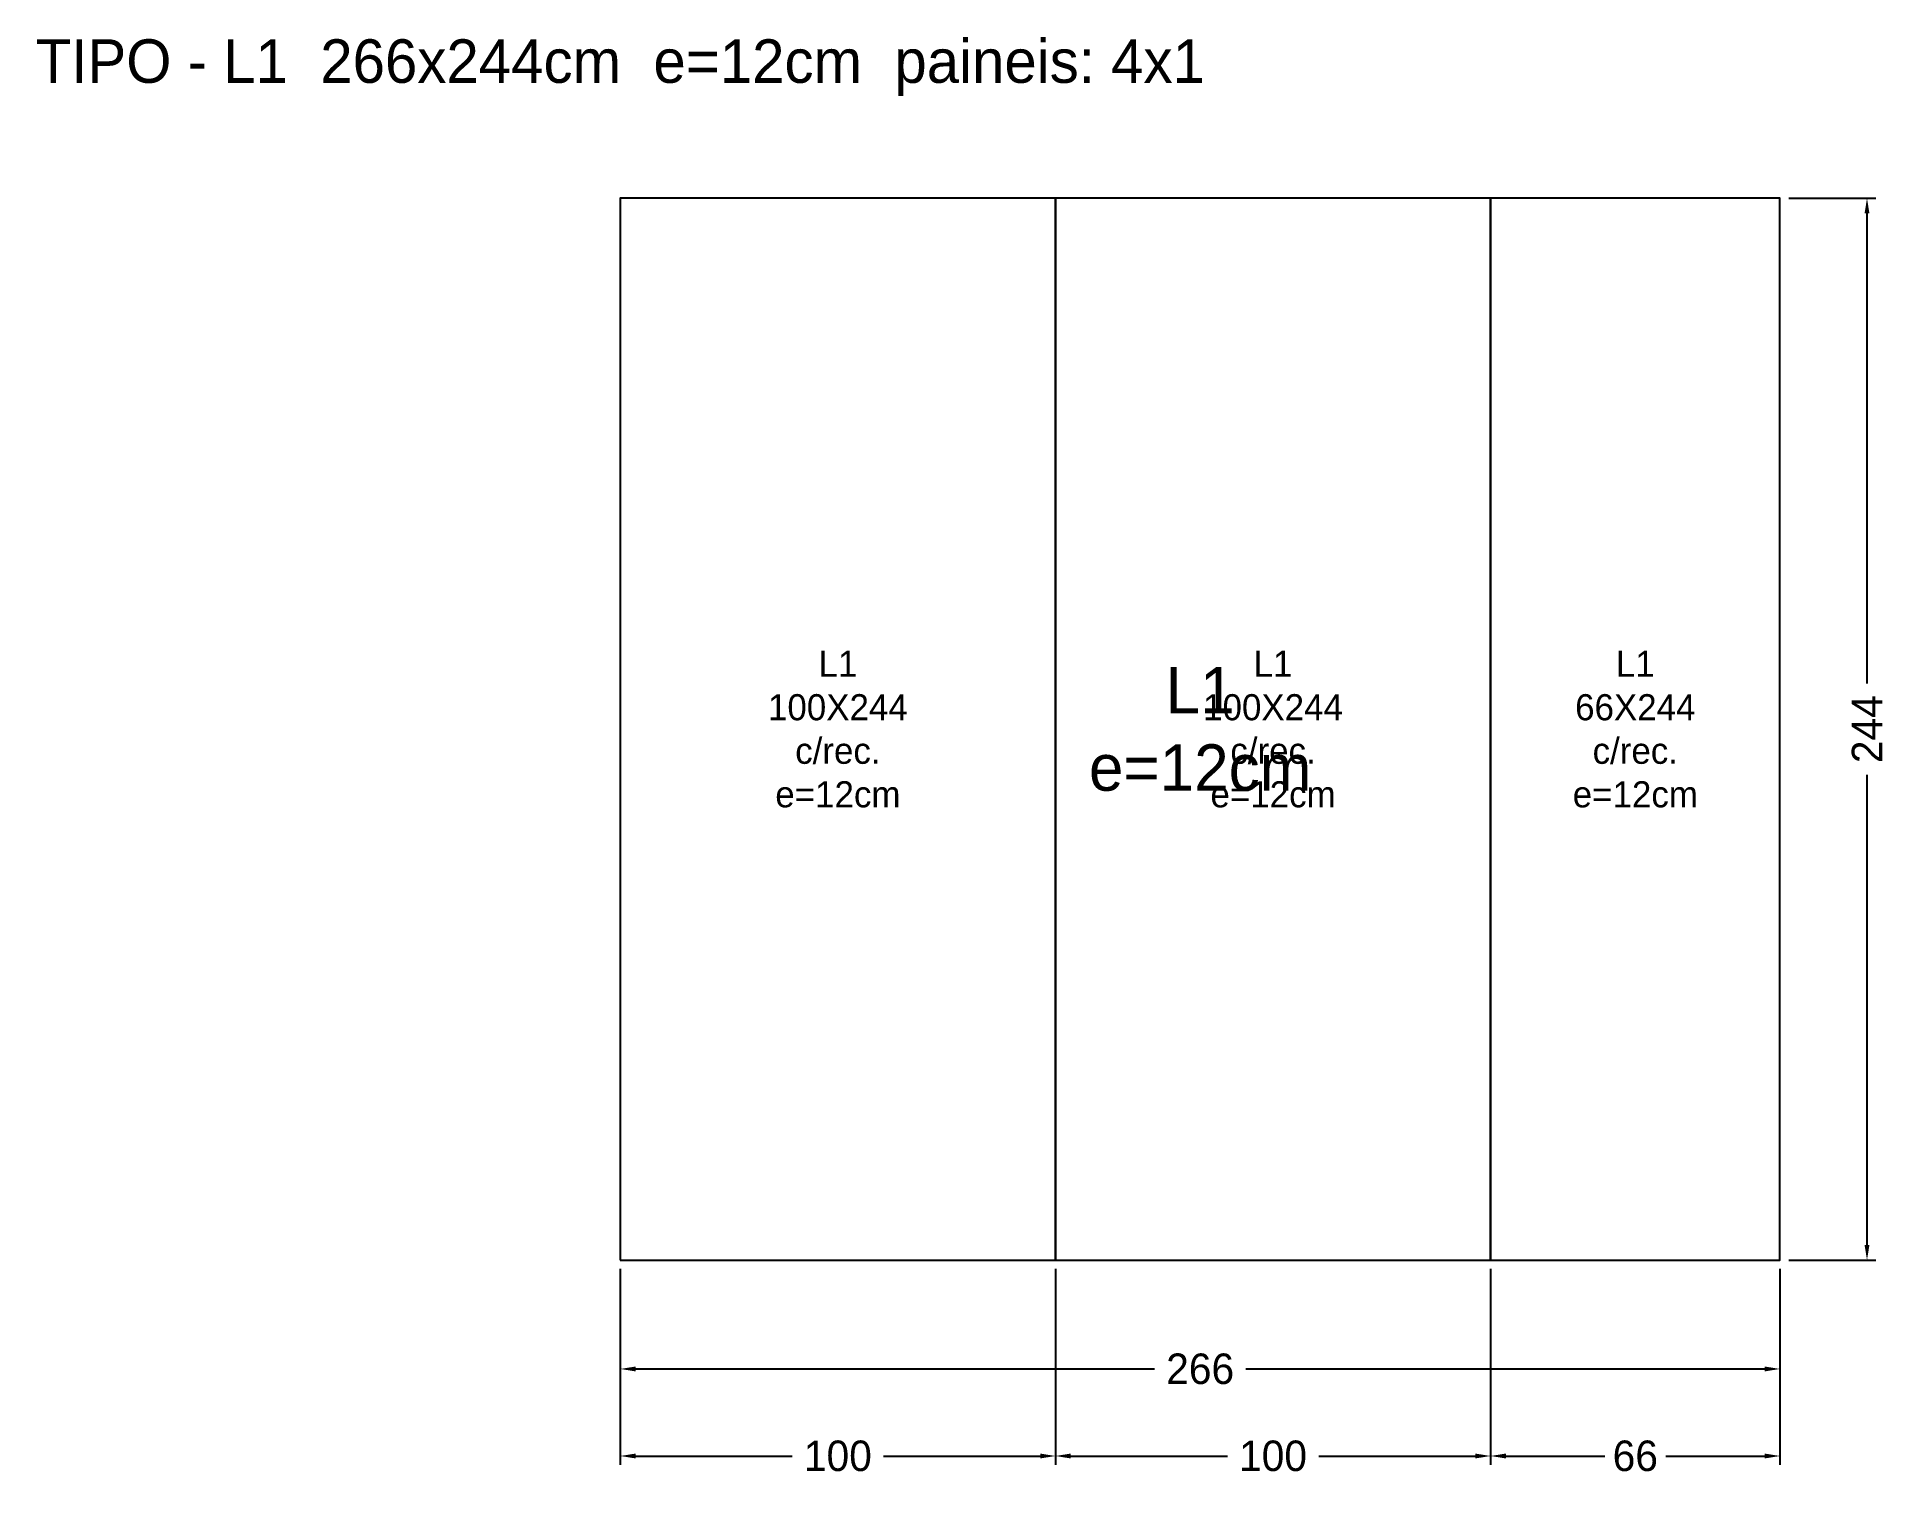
# Model space of a CAD drawing. Header units: metres. Extents: x -134 to 291, y -50 to 281.
import ezdxf

# ---------------------------------------------------------------- set-up
doc = ezdxf.new("R2010")
doc.units = ezdxf.units.M
for name, color, linetype in [('AUX00', 2, 'Continuous'), ('Contorno', 7, 'Continuous'), ('COTA', 3, 'Continuous'), ('NOMENCLATURA', 2, 'Continuous'), ('Paineis', 3, 'Continuous'), ('Texto Secao', 2, 'Continuous')]:
    doc.layers.add(name, color=color, linetype=linetype)
doc.dimstyles.new('COTA_LJ', dxfattribs={"dimtxt": 7, "dimasz": 3.5, "dimexe": 2, "dimexo": 2, "dimgap": 1.5, "dimtad": 1, "dimdec": 1, "dimcen": 2.5, "dimclrd": 3, "dimclre": 3, "dimclrt": 3, "dimazin": 3, "dimtfac": 1, "dimtmove": 0, "dimatfit": 3})

# ---------------------------------------------------------------- blocks, each defined once
blk = doc.blocks.new('_CLOSEDFILLED')
at = {"color": 0, "linetype": 'BYBLOCK'}
blk.add_solid([(-1, 0.16), (0, 0), (-1, -0.16)], dxfattribs=at)
blk = doc.blocks.new('*D1')
at = {"color": 3}
for p, q in [((0, -2), (0, -27)), ((266.5, -2), (266.5, -27)), ((3.5, -25), (122.75, -25)), ((143.75, -25), (263, -25))]:
    blk.add_line(p, q, dxfattribs=at)
at = {"layer": 'Defpoints'}
for p in [(0, 0), (266.5, 0), (0, -25)]:
    blk.add_point(p, dxfattribs=at)
at = {"layer": 'COTA', "color": 3, "xscale": 3.5, "yscale": 3.5, "rotation": 180}
blk.add_blockref('_CLOSEDFILLED', (0, -25), dxfattribs=at)
at = {"layer": 'COTA', "color": 3, "xscale": 3.5, "yscale": 3.5}
blk.add_blockref('_CLOSEDFILLED', (266.5, -25), dxfattribs=at)
at = {"layer": 'COTA', "color": 3, "insert": (133.25, -25), "char_height": 7, "attachment_point": 5}
blk.add_mtext('266', dxfattribs=at)
blk = doc.blocks.new('*D2')
at = {"color": 3}
for p, q in [((268.5, 244), (288.5, 244)), ((286.5, 132.5), (286.5, 240.5)), ((286.5, 3.5), (286.5, 111.5)), ((268.5, 0), (288.5, 0))]:
    blk.add_line(p, q, dxfattribs=at)
at = {"layer": 'Defpoints'}
for p in [(266.5, 244), (266.5, 0), (286.5, 0)]:
    blk.add_point(p, dxfattribs=at)
at = {"layer": 'COTA', "color": 3, "xscale": 3.5, "yscale": 3.5}
for p, rotation in [((286.5, 244), 90), ((286.5, 0), 270)]:
    blk.add_blockref('_CLOSEDFILLED', p, dxfattribs=dict(at, rotation=rotation))
at = {"layer": 'COTA', "color": 3, "insert": (286.5, 122), "char_height": 7, "attachment_point": 5, "rotation": 90}
blk.add_mtext('244', dxfattribs=at)
blk = doc.blocks.new('*D3')
at = {"color": 3}
for p, q in [((0, -2), (0, -47)), ((100, -2), (100, -47)), ((3.5, -45), (39.5, -45)), ((60.5, -45), (96.5, -45))]:
    blk.add_line(p, q, dxfattribs=at)
at = {"layer": 'Defpoints'}
for p in [(0, 0), (100, 0), (0, -45)]:
    blk.add_point(p, dxfattribs=at)
at = {"layer": 'COTA', "color": 3, "xscale": 3.5, "yscale": 3.5, "rotation": 180}
blk.add_blockref('_CLOSEDFILLED', (0, -45), dxfattribs=at)
at = {"layer": 'COTA', "color": 3, "xscale": 3.5, "yscale": 3.5}
blk.add_blockref('_CLOSEDFILLED', (100, -45), dxfattribs=at)
at = {"layer": 'COTA', "color": 3, "insert": (50, -45), "char_height": 7, "attachment_point": 5}
blk.add_mtext('100', dxfattribs=at)
blk = doc.blocks.new('*D4')
at = {"color": 3}
for p, q in [((100, -2), (100, -47)), ((200, -2), (200, -47)), ((103.5, -45), (139.5, -45)), ((160.5, -45), (196.5, -45))]:
    blk.add_line(p, q, dxfattribs=at)
at = {"layer": 'Defpoints'}
for p in [(100, 0), (200, 0), (100, -45)]:
    blk.add_point(p, dxfattribs=at)
at = {"layer": 'COTA', "color": 3, "xscale": 3.5, "yscale": 3.5, "rotation": 180}
blk.add_blockref('_CLOSEDFILLED', (100, -45), dxfattribs=at)
at = {"layer": 'COTA', "color": 3, "xscale": 3.5, "yscale": 3.5}
blk.add_blockref('_CLOSEDFILLED', (200, -45), dxfattribs=at)
at = {"layer": 'COTA', "color": 3, "insert": (150, -45), "char_height": 7, "attachment_point": 5}
blk.add_mtext('100', dxfattribs=at)
blk = doc.blocks.new('*D5')
at = {"color": 3}
for p, q in [((200, -2), (200, -47)), ((266.5, -2), (266.5, -47)), ((203.5, -45), (226.25, -45)), ((240.25, -45), (263, -45))]:
    blk.add_line(p, q, dxfattribs=at)
at = {"layer": 'Defpoints'}
for p in [(200, 0), (266.5, 0), (200, -45)]:
    blk.add_point(p, dxfattribs=at)
at = {"layer": 'COTA', "color": 3, "xscale": 3.5, "yscale": 3.5, "rotation": 180}
blk.add_blockref('_CLOSEDFILLED', (200, -45), dxfattribs=at)
at = {"layer": 'COTA', "color": 3, "xscale": 3.5, "yscale": 3.5}
blk.add_blockref('_CLOSEDFILLED', (266.5, -45), dxfattribs=at)
at = {"layer": 'COTA', "color": 3, "insert": (233.25, -45), "char_height": 7, "attachment_point": 5}
blk.add_mtext('66', dxfattribs=at)

msp = doc.modelspace()

# ---------------------------------------------------------------- linework, layer by layer
at = {"layer": 'Contorno'}
msp.add_lwpolyline([(0, 0), (266.5, 0), (266.5, 244), (0, 244), (0, 0)], close=True, dxfattribs=at)
at = {"layer": 'Paineis'}
for points in [[(0, 0), (100, 0), (100, 244), (0, 244)], [(100, 0), (200, 0), (200, 244), (100, 244)], [(200, 0), (266.5, 0), (266.5, 244), (200, 244)]]:
    msp.add_lwpolyline(points, close=True, dxfattribs=at)

# ---------------------------------------------------------------- texts
at = {"layer": 'AUX00', "char_height": 6, "attachment_point": 5}
for s, insert, width in [('\\pxqc;L1^J100X244^Jc/rec.^Je=12cm', (50, 122), 100), ('\\pxqc;L1^J100X244^Jc/rec.^Je=12cm', (150, 122), 100), ('\\pxqc;L1^J66X244^Jc/rec.^Je=12cm', (233.25, 122), 66.5)]:
    msp.add_mtext(s, dxfattribs=dict(at, insert=insert, width=width))
at = {"layer": 'NOMENCLATURA', "insert": (0, 274), "char_height": 10, "width": 286.5, "attachment_point": 5}
msp.add_mtext('TIPO - L1  266x244cm  e=12cm  paineis: 4x1', dxfattribs=at)
at = {"layer": 'Texto Secao', "insert": (133.25, 122), "char_height": 10.66, "width": 266.5, "attachment_point": 5}
msp.add_mtext('L1\\Pe=12cm', dxfattribs=at)

# ---------------------------------------------------------------- dimensions: what is measured, and where the dimension line sits
at = {"layer": 'COTA'}
dim = msp.add_linear_dim(base=(286.5, 0), p1=(266.5, 0), p2=(266.5, 244), angle=90, dimstyle='COTA_LJ', dxfattribs=at)
dim.commit()
dim.dimension.update_dxf_attribs({"geometry": '*D2', "text_midpoint": (286.5, 122)})
for base, p1, p2, picture, middle in [((0, -25), (0, 0), (266.5, 0), '*D1', (133.25, -25)), ((0, -45), (0, 0), (100, 0), '*D3', (50, -45)), ((100, -45), (100, 0), (200, 0), '*D4', (150, -45)), ((200, -45), (200, 0), (266.5, 0), '*D5', (233.25, -45))]:
    dim = msp.add_linear_dim(base=base, p1=p1, p2=p2, dimstyle='COTA_LJ', dxfattribs=at)
    dim.commit()
    dim.dimension.update_dxf_attribs({"geometry": picture, "text_midpoint": middle})

doc.saveas('drawing.dxf')
